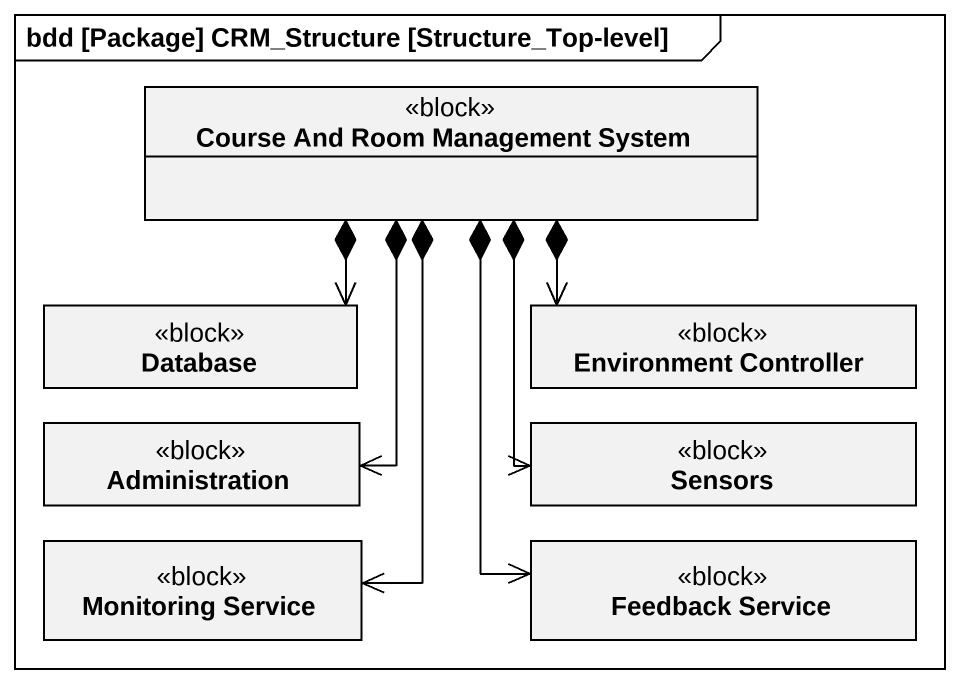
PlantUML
@startuml
mainframe bdd [Package] CRM_Structure [Structure_Top-level]
hide circle
hide empty members
class "Course And Room Management System" as Course_And_Room_Management <<block>>
class "Database" as Database_ <<block>>
class "Environment Controller" as Environment_Controller <<block>>
class Administration <<block>>
class Sensors <<block>>
class "Monitoring Service" as Monitoring_Service <<block>>
class "Feedback Service" as Feedback_Service <<block>>
Course_And_Room_Management *--> Database_
Course_And_Room_Management *--> Environment_Controller
Course_And_Room_Management *--> Administration
Course_And_Room_Management *--> Sensors
Course_And_Room_Management *--> Monitoring_Service
Course_And_Room_Management *--> Feedback_Service
@enduml
